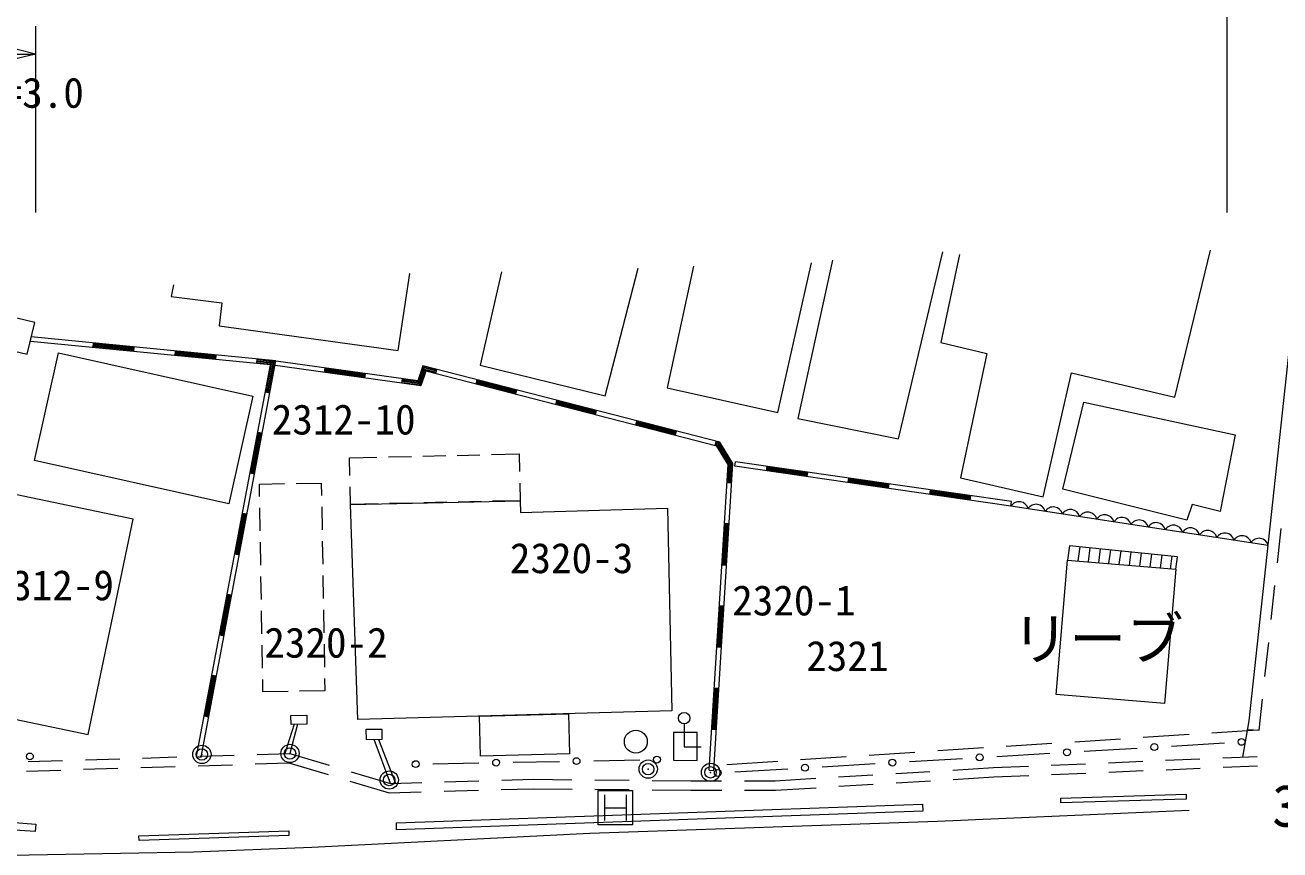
# Model space of a CAD drawing. Units: millimetres, scale not verified. Extents: x 40000 to 680000, y 20000 to 380000.
# Drawn here: x 324500 to 379308, y 281200 to 317232 of the extents above; entities that cross this region are included whole.
import ezdxf
from ezdxf.enums import TextEntityAlignment as Align

# ---------------------------------------------------------------- set-up
doc = ezdxf.new("R2010")
doc.units = ezdxf.units.MM
doc.header["$LTSCALE"] = 1000
doc.header["$PDMODE"] = 32
doc.header["$PDSIZE"] = 500
for name, color, linetype, lineweight in [('M-BGD', 7, 'Continuous', 13), ('M-BMK-OTRS', 5, 'Continuous', 13), ('M-BMK-ROW', 30, 'Continuous', 13), ('M-BMK-SRVR', 3, 'Continuous', 13), ('M-STR-HTXT', 7, 'Continuous', 13)]:
    doc.layers.add(name, color=color, linetype=linetype, lineweight=lineweight)
doc.layers.add('M-BMK-HTXT', color=7, linetype='Continuous')
doc.styles.add('ＭＳ ゴシック', font='')
doc.styles.get('ＭＳ ゴシック').set_extended_font_data('MS Gothic')

msp = doc.modelspace()

# ---------------------------------------------------------------- linework, layer by layer
at = {"layer": 'M-BGD'}
for p, q in [((324739, 303413), (324758, 303612)), ((335219, 302384), (324739, 303413)), ((335456, 302561), (324758, 303612)), ((327476, 303345), (327457, 303146)), ((329252, 303010), (327461, 303186)), ((329256, 303050), (327465, 303225)), ((329260, 303089), (327469, 303265)), ((329264, 303129), (327473, 303305)), ((329248, 302970), (329268, 303169)), ((331059, 302993), (331040, 302794)), ((332835, 302658), (331044, 302834)), ((332839, 302698), (331048, 302874)), ((332843, 302738), (331051, 302914)), ((332847, 302777), (331055, 302953)), ((332187, 285248), (335456, 302561)), ((332831, 302618), (332851, 302817)), ((334622, 302442), (334642, 302641)), ((334634, 302562), (335361, 302490)), ((335409, 302526), (334638, 302602)), ((335219, 302384), (335247, 302582)), ((341652, 301688), (335247, 302582)), ((331990, 285285), (335219, 302384)), ((334626, 302482), (335266, 302419)), ((335314, 302455), (334630, 302522)), ((335035, 301196), (335266, 302419)), ((335314, 302455), (335075, 301189)), ((335114, 301182), (335361, 302490)), ((335409, 302526), (335153, 301174)), ((341789, 301467), (335219, 302384)), ((337588, 302255), (337560, 302057)), ((339348, 301848), (337565, 302097)), ((339354, 301887), (337571, 302136)), ((339359, 301927), (337577, 302176)), ((339365, 301967), (337582, 302215)), ((339343, 301808), (339370, 302006)), ((341873, 302351), (341652, 301688)), ((341899, 302303), (341680, 301644)), ((341707, 301599), (341926, 302255)), ((341952, 302207), (341735, 301555)), ((341762, 301511), (341978, 302159)), ((342004, 302111), (341789, 301467)), ((354841, 299007), (341873, 302351)), ((341899, 302303), (342480, 302153)), ((342471, 302114), (341926, 302255)), ((341952, 302207), (342461, 302076)), ((342451, 302037), (341978, 302159)), ((354714, 298833), (342004, 302111)), ((342441, 301998), (342490, 302192)), ((340961, 301582), (340988, 301780)), ((340966, 301622), (341762, 301511)), ((341735, 301555), (340972, 301662)), ((340977, 301701), (341707, 301599)), ((341680, 301644), (340983, 301741)), ((341789, 301467), (341652, 301688)), ((344233, 301742), (344184, 301549)), ((345936, 301138), (344194, 301587)), ((345946, 301177), (344203, 301626)), ((345956, 301215), (344213, 301665)), ((345966, 301254), (344223, 301704)), ((334996, 301204), (335193, 301167)), ((345926, 301099), (345976, 301293)), ((347719, 300843), (347669, 300650)), ((349422, 300239), (347679, 300688)), ((349432, 300278), (347689, 300727)), ((349442, 300316), (347699, 300766)), ((349452, 300355), (347709, 300805)), ((349412, 300200), (349462, 300394)), ((351205, 299944), (351155, 299751)), ((352918, 299379), (351175, 299828)), ((352928, 299417), (351185, 299867)), ((352938, 299456), (351195, 299906)), ((334367, 297659), (334701, 299428)), ((334407, 297652), (334741, 299420)), ((334446, 297644), (334780, 299413)), ((334485, 297637), (334819, 299405)), ((334859, 299398), (334662, 299435)), ((352908, 299340), (351165, 299789)), ((352898, 299301), (352948, 299495)), ((354641, 298852), (354691, 299045)), ((354651, 298890), (354739, 298868)), ((354765, 298903), (354661, 298929)), ((354671, 298968), (354790, 298937)), ((354815, 298972), (354681, 299007)), ((355212, 298033), (354714, 298833)), ((355253, 298044), (354739, 298868)), ((354765, 298903), (355293, 298054)), ((355334, 298064), (354790, 298937)), ((354815, 298972), (355375, 298075)), ((355416, 298085), (354841, 299007)), ((338662, 298331), (339870, 298358)), ((338679, 297560), (338662, 298331)), ((340370, 298369), (341370, 298391)), ((341870, 298402), (342870, 298425)), ((343370, 298436), (344369, 298458)), ((344869, 298470), (346077, 298497)), ((346077, 298497), (346095, 297726)), ((334328, 297666), (334525, 297629)), ((354383, 284676), (355212, 298033)), ((354582, 284664), (355416, 298085)), ((355203, 297249), (355253, 298044)), ((355212, 298033), (355416, 298085)), ((355293, 298054), (355243, 297247)), ((355283, 297244), (355334, 298064)), ((355375, 298075), (355323, 297242)), ((355502, 297960), (355531, 298158)), ((367562, 296217), (355502, 297960)), ((367590, 296415), (355531, 298158)), ((356901, 297960), (356873, 297762)), ((358660, 297544), (356879, 297802)), ((358666, 297584), (356884, 297841)), ((358671, 297624), (356890, 297881)), ((358677, 297663), (356896, 297921)), ((358654, 297505), (358683, 297703)), ((334734, 297180), (335836, 297199)), ((334743, 296640), (334734, 297180)), ((336336, 297208), (337438, 297226)), ((337438, 297226), (337447, 296687)), ((346106, 297226), (346123, 296456)), ((355164, 297252), (355363, 297239)), ((360464, 297445), (360436, 297247)), ((362223, 297029), (360442, 297287)), ((362229, 297069), (360447, 297326)), ((362234, 297109), (360453, 297366)), ((362240, 297148), (360459, 297406)), ((362217, 296990), (362246, 297188)), ((338708, 296289), (338691, 297060)), ((364027, 296930), (363999, 296732)), ((365786, 296514), (364004, 296772)), ((365792, 296554), (364010, 296811)), ((365797, 296594), (364016, 296851)), ((365803, 296633), (364022, 296891)), ((365780, 296475), (365809, 296673)), ((334768, 295141), (334751, 296140)), ((337456, 296187), (337473, 295187)), ((339916, 296317), (338708, 296289)), ((341416, 296350), (340416, 296328)), ((342915, 296384), (341916, 296361)), ((344415, 296417), (343415, 296395)), ((346123, 296456), (344915, 296429)), ((367562, 296217), (367590, 296415)), ((378800, 294504), (367562, 296217)), ((333699, 294121), (334033, 295890)), ((333739, 294114), (334073, 295883)), ((333778, 294107), (334112, 295875)), ((333817, 294099), (334151, 295868)), ((334191, 295860), (333994, 295898)), ((354980, 293656), (355092, 295453)), ((355020, 293654), (355132, 295450)), ((355252, 295443), (355052, 295455)), ((355060, 293651), (355172, 295448)), ((355100, 293649), (355212, 295445)), ((379199, 293745), (379363, 295236)), ((334794, 293641), (334777, 294641)), ((337481, 294687), (337498, 293687)), ((370562, 294440), (370480, 293821)), ((371010, 294395), (370929, 293784)), ((371458, 294350), (371378, 293746)), ((333660, 294129), (333857, 294092)), ((371906, 294304), (371827, 293709)), ((372354, 294259), (372276, 293671)), ((372802, 294214), (372725, 293634)), ((373249, 294169), (373174, 293596)), ((373697, 294123), (373623, 293559)), ((374145, 294078), (374072, 293521)), ((374593, 294033), (374520, 293483)), ((354940, 293659), (355140, 293646)), ((334820, 292141), (334803, 293141)), ((337507, 293187), (337524, 292187)), ((378927, 291260), (379090, 292751)), ((333031, 290584), (333365, 292353)), ((333071, 290577), (333405, 292345)), ((333110, 290569), (333444, 292338)), ((333149, 290562), (333483, 292330)), ((333523, 292323), (333326, 292360)), ((334845, 290641), (334828, 291641)), ((337532, 291687), (337550, 290687)), ((354757, 290063), (354869, 291860)), ((354797, 290061), (354909, 291857)), ((355028, 291850), (354829, 291862)), ((354837, 290058), (354949, 291855)), ((354877, 290056), (354988, 291852)), ((332992, 290591), (333189, 290554)), ((334871, 289141), (334854, 290141)), ((337558, 290188), (337575, 289188)), ((354717, 290066), (354917, 290053)), ((378654, 288775), (378818, 290266)), ((332363, 287046), (332697, 288815)), ((332403, 287039), (332737, 288808)), ((332442, 287032), (332776, 288800)), ((332481, 287024), (332815, 288793)), ((332855, 288786), (332658, 288823)), ((334889, 288102), (334880, 288641)), ((337584, 288688), (337593, 288148)), ((335991, 288121), (334889, 288102)), ((337593, 288148), (336491, 288129)), ((354534, 286470), (354646, 288267)), ((354574, 286468), (354686, 288264)), ((354805, 288257), (354606, 288269)), ((354614, 286465), (354725, 288262)), ((354654, 286463), (354765, 288259)), ((378398, 286435), (378545, 287781)), ((332324, 287054), (332521, 287017)), ((336246, 286688), (335844, 285405)), ((336397, 286691), (336069, 285412)), ((353285, 286704), (353285, 285704)), ((354494, 286473), (354694, 286460)), ((373342, 286124), (375338, 286254)), ((376335, 286320), (378331, 286450)), ((377905, 286463), (378398, 286435)), ((340457, 284103), (339742, 286016)), ((339940, 286019), (340684, 284109)), ((353285, 285704), (354035, 285704)), ((364361, 285535), (366357, 285666)), ((367355, 285731), (369350, 285862)), ((370348, 285927), (372344, 286058)), ((370755, 285511), (373071, 285648)), ((374568, 285737), (376884, 285874)), ((324635, 285057), (326135, 285103)), ((327134, 285134), (328633, 285181)), ((329633, 285212), (331132, 285259)), ((331990, 285285), (332187, 285248)), ((332132, 285290), (333631, 285336)), ((334630, 285367), (336069, 285412)), ((336069, 285412), (337784, 284900)), ((345823, 285027), (347836, 285065)), ((349335, 285094), (351348, 285132)), ((355144, 284932), (357376, 285078)), ((358374, 285143), (360370, 285274)), ((361368, 285339), (363363, 285470)), ((363130, 285059), (365445, 285196)), ((366943, 285285), (369258, 285422)), ((371817, 285008), (373316, 285072)), ((374315, 285114), (375814, 285177)), ((376813, 285219), (378311, 285283)), ((324558, 284644), (326058, 284690)), ((327057, 284721), (328556, 284768)), ((329556, 284799), (331055, 284846)), ((332055, 284877), (333554, 284923)), ((334554, 284954), (336015, 285000)), ((336015, 285000), (337730, 284488)), ((338742, 284614), (340457, 284103)), ((342310, 284961), (344323, 284999)), ((354383, 284676), (354582, 284664)), ((355504, 284607), (357819, 284744)), ((359317, 284833), (361632, 284970)), ((360031, 284388), (361528, 284478)), ((362526, 284538), (364024, 284629)), ((365022, 284689), (366794, 284796)), ((366794, 284796), (368320, 284861)), ((369319, 284903), (370818, 284966)), ((369338, 284493), (370837, 284556)), ((371836, 284598), (373334, 284662)), ((374334, 284704), (375832, 284767)), ((376831, 284809), (378330, 284873)), ((338688, 284202), (340403, 283691)), ((340457, 284103), (341825, 284142)), ((342825, 284171), (344324, 284214)), ((345324, 284243), (346691, 284283)), ((346691, 284283), (348387, 284267)), ((349387, 284258), (350887, 284245)), ((351887, 284236), (353583, 284220)), ((353583, 284220), (354922, 284220)), ((355922, 284220), (357261, 284220)), ((357261, 284220), (359033, 284327)), ((357273, 283810), (359049, 283917)), ((360048, 283978), (361545, 284068)), ((362543, 284128), (364040, 284219)), ((365039, 284279), (366815, 284386)), ((366815, 284386), (368339, 284451)), ((340403, 283691), (341800, 283731)), ((342800, 283760), (344299, 283803)), ((345299, 283832), (346695, 283872)), ((346695, 283872), (348388, 283857)), ((349388, 283848), (350888, 283834)), ((349529, 282293), (349529, 283793)), ((349529, 283793), (351029, 283793)), ((349811, 283606), (349811, 282481)), ((350748, 283606), (350748, 282481)), ((351029, 283793), (351029, 282293)), ((351888, 283825), (353581, 283810)), ((353581, 283810), (354927, 283810)), ((355927, 283810), (357273, 283810)), ((349811, 283043), (350748, 283043)), ((351029, 282293), (349529, 282293))]:
    msp.add_line(p, q, dxfattribs=at)
for points in [[(377693, 285256), (377971, 286841), (380212, 307563)], [(359771, 306957), (358249, 300051), (362642, 299158), (364579, 307321)], [(365306, 307217), (364496, 303364), (366500, 302886), (365353, 297458), (368972, 296617), (370199, 302037), (374717, 300978), (376271, 307400)], [(330980, 305885), (330886, 305377), (333088, 305096), (332974, 304099), (340794, 303009), (341303, 306384)], [(345301, 306451), (344376, 302370), (349839, 301040), (351283, 306618)], [(353690, 306705), (352551, 301384), (357382, 300310), (358846, 306853)]]:
    msp.add_lwpolyline(points, dxfattribs=at)
for points in [[(321557, 303571), (324595, 302849), (324926, 304243), (321888, 304965)], [(325953, 302914), (334449, 301023), (333402, 296317), (324906, 298207)], [(369833, 296959), (370740, 300760), (377352, 299327), (376698, 295990), (375479, 296287), (375237, 295609)], [(323507, 296843), (321538, 287430), (327248, 286236), (329217, 295649)], [(338708, 296289), (346123, 296456), (346134, 295936), (352561, 296122), (352748, 287273), (339031, 286899)], [(370114, 294486), (370031, 293859), (374763, 293463), (374836, 294008)], [(374763, 293463), (374272, 287598), (369540, 287994), (370031, 293859)], [(336107, 287078), (336804, 287091), (336812, 286699), (336115, 286685)], [(344343, 287044), (348234, 287150), (348282, 285398), (344391, 285292)], [(339403, 286468), (340077, 286477), (340083, 286021), (339409, 286012)], [(352828, 286327), (352823, 285113), (353857, 285109), (353862, 286323)], [(369734, 283462), (375210, 283628), (375217, 283422), (369740, 283256)], [(340715, 282385), (363699, 283200), (363710, 282897), (340726, 282081)], [(305826, 281919), (320470, 282667), (324972, 282324), (324941, 281997), (320220, 282309), (305764, 281576)], [(329472, 281815), (336015, 282033), (336022, 281827), (329479, 281609)]]:
    msp.add_lwpolyline(points, close=True, dxfattribs=at)
for centre, radius in [((353285, 286954), 250), ((351174, 285930), 500), ((370007, 285466), 150), ((373820, 285692), 150), ((377632, 285918), 150), ((324708, 285281), 150), ((341560, 284947), 150), ((345073, 285013), 150), ((348586, 285079), 150), ((352098, 285146), 150), ((362381, 285015), 150), ((366194, 285241), 150), ((354755, 284563), 150), ((358568, 284789), 150)]:
    msp.add_circle(centre, radius, dxfattribs=at)
for centre in [(367912, 296000), (368661, 295886), (369410, 295771), (370160, 295657), (370909, 295543), (371658, 295429), (372407, 295314), (373156, 295200), (373906, 295086), (374655, 294972), (375404, 294857), (376153, 294743), (376902, 294629), (377652, 294515), (378401, 294400)]:
    msp.add_arc(centre, 412, 14.5004, 148.1597, dxfattribs=at)
at = {"layer": 'M-BMK-OTRS'}
msp.add_lwpolyline([(195391, 277124), (212005, 277795), (226895, 278227), (239372, 278587), (252041, 278899), (264398, 279380), (275542, 279788), (304987, 280653), (315902, 280821), (331862, 281109), (337025, 281325), (349166, 281926), (364357, 282454), (375344, 282934)], dxfattribs=at)
at = {"layer": 'M-BMK-ROW'}
for centre in [(332220, 285371), (336069, 285412), (351715, 284728), (340403, 284254), (354441, 284588)]:
    msp.add_circle(centre, 400, dxfattribs=at)
for p in [(332220, 285371), (336069, 285412), (340403, 284254), (351715, 284728), (354441, 284588)]:
    msp.add_point(p, dxfattribs=at)
at = {"layer": 'M-STR-HTXT'}
for p, q in [((376986, 324061), (376986, 309048)), ((324960, 317189), (324960, 309048)), ((321419, 315968), (324960, 315968)), ((324960, 315968), (324160, 316168)), ((324960, 315968), (324160, 315768))]:
    msp.add_line(p, q, dxfattribs=at)

# ---------------------------------------------------------------- texts
at = {"layer": 'M-BGD', "style": 'ＭＳ ゴシック'}
msp.add_text('リーブ', height=1833, dxfattribs=at).set_placement((371350, 290420), align=Align.MIDDLE_CENTER)
at = {"layer": 'M-BMK-HTXT', "style": 'ＭＳ ゴシック'}
for s, p in [('2312-10', (338416, 298949)), ('2320-3', (348369, 292893)), ('2312-9', (325686, 291709)), ('2320-1', (358079, 291047)), ('2320-2', (337643, 289201)), ('2321', (360415, 288617))]:
    msp.add_text(s, height=1320, dxfattribs=at).set_placement(p, align=Align.BOTTOM_CENTER)
at = {"layer": 'M-BMK-SRVR', "style": 'ＭＳ ゴシック'}
msp.add_text('30A17', height=1833, dxfattribs=at).set_placement((378971, 281665), align=Align.BOTTOM_LEFT)
at = {"layer": 'M-STR-HTXT', "style": 'ＭＳ ゴシック'}
msp.add_text('L=3.0', height=1320, dxfattribs=at).set_placement((324822, 313223), align=Align.BOTTOM_CENTER)

doc.saveas('drawing.dxf')
